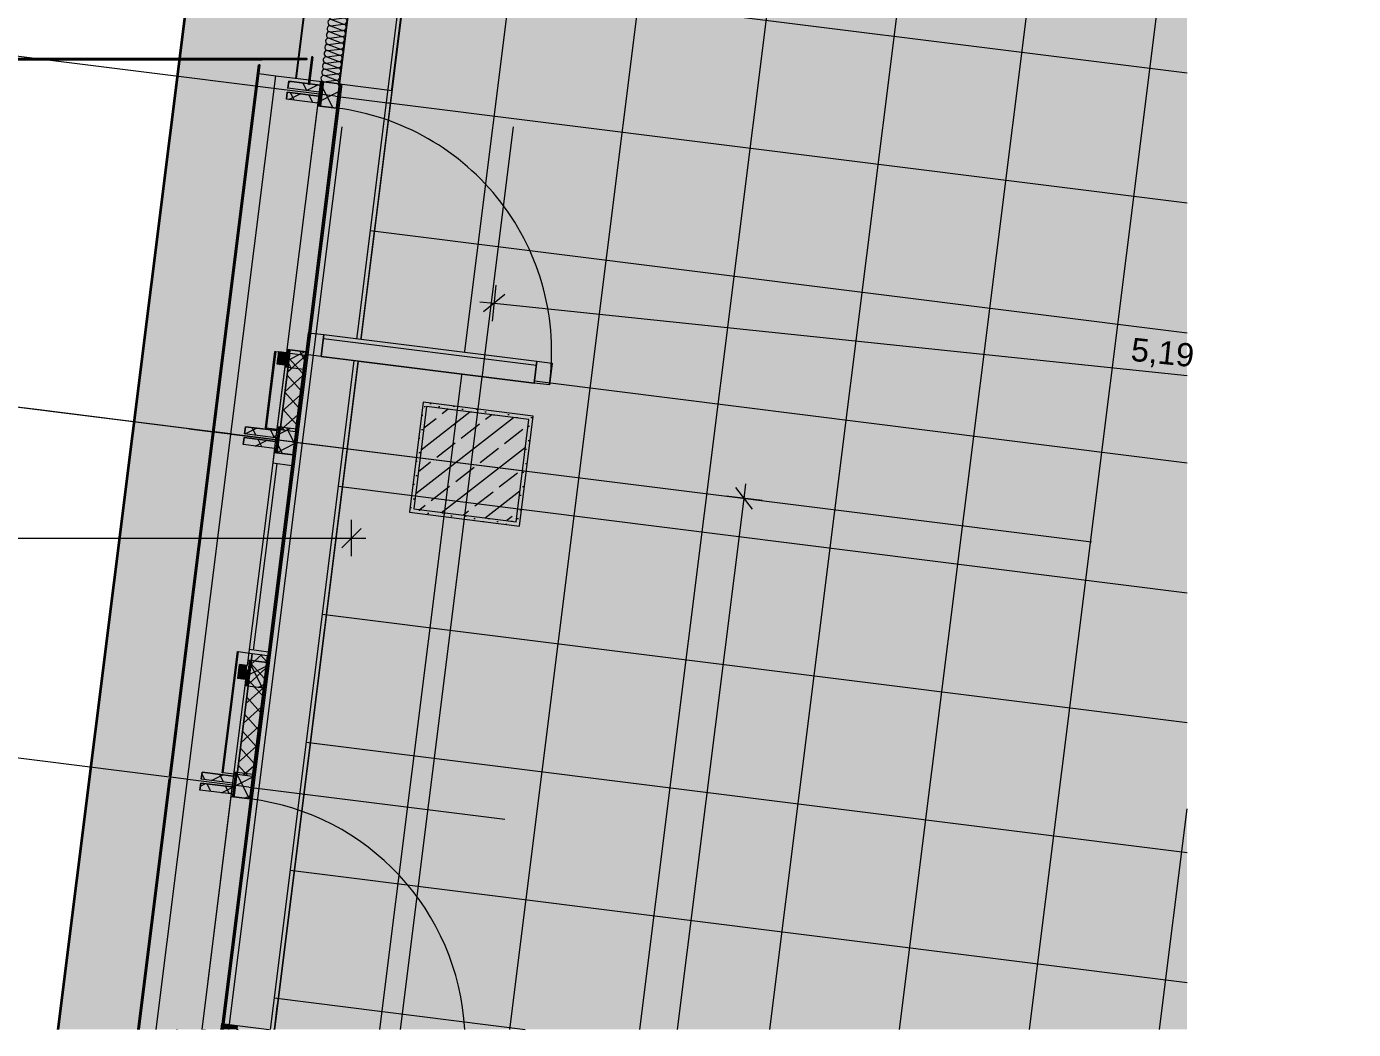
# Model space of a CAD drawing. Header units: metres. Extents: x -22.4 to 53.1, y 133.6 to 157.9.
# Drawn here: x 28.65 to 33.8, y 133.73 to 137.62 of the extents above; entities that cross this region are included whole.
import ezdxf

# ---------------------------------------------------------------- set-up
doc = ezdxf.new("R2010")
doc.units = ezdxf.units.M
doc.header["$MEASUREMENT"] = 0
for name, pattern in [('Achse', [0.0023, 0.0015, -0.0008]), ('Punktlinie', [0.0035, 0, -0.0035]), ('Strichlinie_ eng', [0.0023, 0.0015, -0.0008]), ('Strichpunktlinie', [0.006703, 0.003528, -0.001764, 0, -0.001411]), ('Wipeout_Contour', [1, 0, -1])]:
    doc.linetypes.add(name, pattern=pattern)
for name, color, linetype in [('00  Raster', 7, 'Continuous'), ('00  Raster Ausbau', 7, 'Continuous'), ('10  Fassade', 7, 'Continuous'), ('10  Fassade_Deckschraffur', 7, 'Continuous'), ('10  Fassade_Schnittschraffur', 7, 'Continuous'), ('10  Stützen', 7, 'Continuous'), ('10  Stützen_Schnittschraffur', 7, 'Continuous'), ('10  Treppen + Rampen', 7, 'Continuous'), ('10  Wand Massiv_Deckschraffur', 7, 'Continuous'), ('10  Wand Massiv_Fenster', 7, 'Continuous'), ('40 Bemaßung 1_ 50 Bodenspiegel', 7, 'Continuous'), ('50 NUF - Raumstempel MIETERAUSBAU', 7, 'Continuous'), ('Neubau_10  Treppen + Rampen', 7, 'Continuous'), ('Neubau_20  Boden Aufbauten', 7, 'Continuous'), ('Neubau_20  Boden Aufbauten_Deckschraffur', 7, 'Continuous'), ('Neubau_40  Bemaßung 1_50 Achse', 7, 'Continuous'), ('Neubau_50  NUF - Raumstempel', 7, 'Continuous')]:
    doc.layers.add(name, color=color, linetype=linetype)
doc.styles.add('ERSTELLTER_STIL_1', font='')
doc.styles.add('ERSTELLTER_STIL_3', font='')
doc.styles.get('ERSTELLTER_STIL_1').set_extended_font_data('Arial')
doc.styles.get('ERSTELLTER_STIL_3').set_extended_font_data('Arial', bold=True)
pattern_1 = [(41.86749, (-110.10794, 75.264664), (-0.033370506, 0.037234518), []), (131.86749, (-110.10794, 75.264664), (0.037234518, 0.033370506), [])]
pattern_2 = [(26.86749, (-110.10794, 75.264664), (-0.027115717, 0.053523246), []), (116.86749, (-110.10794, 75.264664), (0.053523246, 0.027115717), [])]

# ---------------------------------------------------------------- blocks, each defined once
blk = doc.blocks.new('*X66', base_point=(-23.4289, 120.7796))
at = {"layer": '10  Fassade_Schnittschraffur', "color": 98, "linetype": 'Continuous', "lineweight": 13, "ltscale": 1000, "true_color": 0x000100}
for p, q in [((29.8608, 137.839), (29.866, 137.8396)), ((29.8608, 137.839), (29.9076, 137.8209)), ((29.8548, 137.7907), (29.9046, 137.7967)), ((29.8548, 137.7907), (29.9015, 137.7726)), ((29.8578, 137.8149), (29.9076, 137.8209)), ((29.8578, 137.8149), (29.9046, 137.7967)), ((29.8487, 137.7424), (29.8985, 137.7484)), ((29.8487, 137.7424), (29.8955, 137.7243)), ((29.8517, 137.7666), (29.9015, 137.7726)), ((29.8517, 137.7666), (29.8985, 137.7484)), ((29.8427, 137.6941), (29.8925, 137.7002)), ((29.8427, 137.6941), (29.8894, 137.676)), ((29.8457, 137.7183), (29.8955, 137.7243)), ((29.8457, 137.7183), (29.8925, 137.7002)), ((29.8366, 137.6458), (29.8864, 137.6519)), ((29.8366, 137.6458), (29.8834, 137.6277)), ((29.8396, 137.67), (29.8894, 137.676)), ((29.8396, 137.67), (29.8864, 137.6519)), ((29.8275, 137.5734), (29.8773, 137.5794)), ((29.8305, 137.5976), (29.8804, 137.6036)), ((29.8305, 137.5976), (29.8773, 137.5794)), ((29.8336, 137.6217), (29.8834, 137.6277)), ((29.8336, 137.6217), (29.8804, 137.6036)), ((29.8215, 137.5251), (29.8713, 137.5311)), ((29.8245, 137.5493), (29.8743, 137.5553)), ((29.8245, 137.5493), (29.8713, 137.5311)), ((29.8275, 137.5734), (29.8743, 137.5553)), ((29.8154, 137.4768), (29.8652, 137.4829)), ((29.8154, 137.4768), (29.8622, 137.4587)), ((29.8184, 137.501), (29.8682, 137.507)), ((29.8184, 137.501), (29.8652, 137.4829)), ((29.8215, 137.5251), (29.8682, 137.507)), ((29.8094, 137.4285), (29.8592, 137.4346)), ((29.8094, 137.4285), (29.8561, 137.4104)), ((29.8124, 137.4527), (29.8622, 137.4587)), ((29.8124, 137.4527), (29.8592, 137.4346)), ((29.8063, 137.4044), (29.8561, 137.4104)), ((29.8063, 137.4044), (29.8073, 137.404))]:
    blk.add_line(p, q, dxfattribs=at)
for centre, start, end in [((29.8593, 137.8269), 82.8554, 172.8554), ((29.8623, 137.8511), 248.4278, 262.8554), ((29.8532, 137.7786), 82.8554, 172.8554), ((29.8563, 137.8028), 172.8554, 262.8554), ((29.8563, 137.8028), 82.8554, 172.8554), ((29.8593, 137.8269), 172.8554, 262.8554), ((29.903, 137.7847), 262.8554, 352.8554), ((29.9061, 137.8088), 262.8554, 278.6524), ((29.903, 137.7847), 66.4726, 82.8554), ((29.9061, 137.8088), 81.3476, 82.8554), ((29.9091, 137.8329), 262.8554, 264.3582), ((29.903, 137.7847), 352.8554, 25.5696), ((29.8472, 137.7303), 172.8554, 262.8554), ((29.8472, 137.7303), 82.8554, 172.8554), ((29.8502, 137.7545), 82.8554, 172.8554), ((29.8502, 137.7545), 172.8554, 262.8554), ((29.8532, 137.7786), 172.8554, 262.8554), ((29.897, 137.7364), 262.8554, 352.8554), ((29.9, 137.7605), 262.8554, 352.8554), ((29.897, 137.7364), 352.8554, 82.8554), ((29.9, 137.7605), 352.8554, 82.8554), ((29.8411, 137.6821), 172.8554, 262.8554), ((29.8411, 137.6821), 82.8554, 172.8554), ((29.8442, 137.7062), 172.8554, 262.8554), ((29.8442, 137.7062), 82.8554, 172.8554), ((29.8909, 137.6881), 262.8554, 352.8554), ((29.894, 137.7122), 262.8554, 352.8554), ((29.8909, 137.6881), 352.8554, 82.8554), ((29.894, 137.7122), 352.8554, 82.8554), ((29.8351, 137.6338), 172.8554, 262.8554), ((29.8351, 137.6338), 82.8554, 172.8554), ((29.8381, 137.6579), 172.8554, 262.8554), ((29.8381, 137.6579), 82.8554, 172.8554), ((29.8849, 137.6398), 262.8554, 352.8554), ((29.8879, 137.6639), 262.8554, 352.8554), ((29.8849, 137.6398), 352.8554, 82.8554), ((29.8879, 137.6639), 352.8554, 82.8554), ((29.829, 137.5855), 172.8554, 262.8554), ((29.829, 137.5855), 82.8554, 172.8554), ((29.8321, 137.6096), 172.8554, 262.8554), ((29.8321, 137.6096), 82.8554, 172.8554), ((29.8788, 137.5915), 262.8554, 352.8554), ((29.8758, 137.5674), 352.8554, 82.8554), ((29.8819, 137.6156), 262.8554, 352.8554), ((29.8788, 137.5915), 352.8554, 82.8554), ((29.8819, 137.6156), 352.8554, 82.8554), ((29.823, 137.5372), 172.8554, 262.8554), ((29.823, 137.5372), 82.8554, 172.8554), ((29.826, 137.5613), 172.8554, 262.8554), ((29.826, 137.5613), 82.8554, 172.8554), ((29.8728, 137.5432), 262.8554, 352.8554), ((29.8698, 137.5191), 352.8554, 82.8554), ((29.8758, 137.5674), 262.8554, 352.8554), ((29.8728, 137.5432), 352.8554, 82.8554), ((29.8139, 137.4648), 82.8554, 172.8554), ((29.8169, 137.4889), 172.8554, 262.8554), ((29.8169, 137.4889), 82.8554, 172.8554), ((29.82, 137.513), 172.8554, 262.8554), ((29.82, 137.513), 82.8554, 172.8554), ((29.8667, 137.4949), 262.8554, 352.8554), ((29.8637, 137.4708), 352.8554, 82.8554), ((29.8698, 137.5191), 262.8554, 352.8554), ((29.8667, 137.4949), 352.8554, 82.8554), ((29.8079, 137.4165), 82.8554, 172.8554), ((29.8109, 137.4406), 172.8554, 262.8554), ((29.8109, 137.4406), 82.8554, 172.8554), ((29.8139, 137.4648), 172.8554, 262.8554), ((29.8607, 137.4466), 262.8554, 352.8554), ((29.8577, 137.4225), 352.8554, 82.8554), ((29.8637, 137.4708), 262.8554, 352.8554), ((29.8607, 137.4466), 352.8554, 82.8554), ((29.7822, 137.4074), 351.6329, 352.8554), ((29.8079, 137.4165), 172.8554, 262.8554), ((29.8048, 137.3923), 82.8554, 94.7133), ((29.8577, 137.4225), 262.8554, 352.8554), ((29.8546, 137.3983), 352.8554, 82.8554), ((29.8546, 137.3983), 351.6329, 352.8554)]:
    blk.add_arc(centre, 0.0122, start, end, dxfattribs=at)

msp = doc.modelspace()

# ---------------------------------------------------------------- hatches: boundary and pattern name
at = {"layer": '10  Stützen_Schnittschraffur', "linetype": 'Continuous', "lineweight": 0, "true_color": 0xffffff}
h = msp.add_hatch(color=7, dxfattribs=at)
h.paths.add_polyline_path([(30.5658, 135.6813), (30.6192, 136.108), (30.1926, 136.1615), (30.1391, 135.7348)])
h.paths.add_polyline_path([(30.5527, 135.6981), (30.1558, 135.7478), (30.2056, 136.1447), (30.6025, 136.095)], flags=0)
at = {"layer": '10  Stützen_Schnittschraffur', "linetype": 'Continuous', "lineweight": 13, "true_color": 0x000100}
h = msp.add_hatch(dxfattribs=at)
h.set_pattern_fill('Gips_0001', color=98, style=0, pattern_type=2)
h.set_pattern_definition([(26.86749, (-110.107942, 75.264664), (-0.0112982155, 0.0223013526), [0, -0.025])])
h.paths.add_polyline_path([(30.5658, 135.6813), (30.6192, 136.108), (30.1926, 136.1615), (30.1391, 135.7348)])
h.paths.add_polyline_path([(30.5527, 135.6981), (30.1558, 135.7478), (30.2056, 136.1447), (30.6025, 136.095)], flags=0)
at = {"layer": '10  Stützen_Schnittschraffur', "linetype": 'Continuous', "lineweight": 0, "true_color": 0xffffff}
msp.add_hatch(color=7, dxfattribs=at).paths.add_polyline_path([(30.6025, 136.095), (30.2056, 136.1447), (30.1558, 135.7478), (30.5527, 135.6981)])
at = {"layer": '10  Stützen_Schnittschraffur', "linetype": 'Continuous', "lineweight": 13, "true_color": 0x000100}
h = msp.add_hatch(dxfattribs=at)
h.set_pattern_fill('Beton__Stahlbeton_0001', color=98, style=0, pattern_type=2)
h.set_pattern_definition([(217.855, (30.2056, 136.14472), (-0.07364, 0.094747), []), (217.855, (30.16878, 136.19209), (-0.07364, 0.094747), [0.09, -0.03])])
h.paths.add_polyline_path([(30.6025, 136.095), (30.2056, 136.1447), (30.1558, 135.7478), (30.5527, 135.6981)])
at = {"layer": '10  Wand Massiv_Deckschraffur', "linetype": 'Continuous', "lineweight": 0, "true_color": 0xffffff}
msp.add_hatch(color=7, dxfattribs=at).paths.add_polyline_path([(29.7554, 137.8598), (29.2376, 133.7291), (29.6156, 133.7291), (30.1275, 137.8132)])

# ---------------------------------------------------------------- linework, layer by layer
at = {"layer": '00  Raster Ausbau', "color": 9, "linetype": 'Achse', "lineweight": 18, "ltscale": 1000}
msp.add_line((28.6924, 136.1328), (27.7001, 136.2572), dxfattribs=at)
at = {"layer": '10  Stützen', "color": 7, "linetype": 'Continuous', "lineweight": 13, "ltscale": 1000, "flags": 128}
for points in [[(30.5658, 135.6813), (30.6192, 136.108), (30.1926, 136.1615), (30.1391, 135.7348)], [(30.6025, 136.095), (30.2056, 136.1447), (30.1558, 135.7478), (30.5527, 135.6981)]]:
    msp.add_lwpolyline(points, close=True, dxfattribs=at)
at = {"layer": '10  Wand Massiv_Fenster', "color": 7, "linetype": 'Continuous', "lineweight": 25, "ltscale": 1000}
for p, q in [((29.2376, 133.7291), (29.7554, 137.8598)), ((29.6156, 133.7291), (30.1275, 137.8132))]:
    msp.add_line(p, q, dxfattribs=at)
at = {"layer": '40 Bemaßung 1_ 50 Bodenspiegel', "color": 7, "linetype": 'Continuous', "lineweight": 13, "ltscale": 1000}
for p, q in [((30.4609, 136.4756), (30.4755, 136.6155)), ((30.4123, 136.5514), (30.4682, 136.5456)), ((30.5094, 136.579), (30.427, 136.5122)), ((31.47, 135.7469), (31.4049, 135.8306)), ((31.4375, 135.7887), (31.4445, 135.8445)), ((31.1793, 133.7291), (31.4375, 135.7887)), ((31.5072, 135.78), (31.3677, 135.7975))]:
    msp.add_line(p, q, dxfattribs=at)

# ---------------------------------------------------------------- texts
at = {"layer": '40 Bemaßung 1_ 50 Bodenspiegel', "color": 7, "linetype": 'Continuous', "lineweight": 13, "insert": (32.9325, 136.3061), "char_height": 0.09, "width": 0.239452, "attachment_point": 7, "rotation": 354.0324, "style": 'ERSTELLTER_STIL_1'}
msp.add_mtext('\\A1;{\\pql;\\fArial|b0|i0|c0|p38;5,19}', dxfattribs=at)
at = {"layer": '50 NUF - Raumstempel MIETERAUSBAU', "color": 1, "linetype": 'Continuous', "lineweight": 13, "insert": (36.6535, 139.772), "char_height": 0.4, "width": 9.653362, "attachment_point": 2, "rotation": 325.271, "line_spacing_factor": 0.936334, "style": 'ERSTELLTER_STIL_3'}
msp.add_mtext('\\A1;{\\pqc;\\fArial|b1|i0|c0|p38;\\L\\LDieser Bereich ist in der regulären Ausführungsplanung von HMA dargestellt}', dxfattribs=at)

# ---------------------------------------------------------------- next in the draw order: wipeouts: each hides what was drawn before it
at = {"color": 254, "linetype": 'Wipeout_Contour', "lineweight": 0, "ltscale": 561.929427}
msp.add_wipeout([(29.5682, 137.4939), (28.0732, 137.4939), (28.0732, 137.4899), (29.5682, 137.4899)], dxfattribs=at).dxf.layer = '10  Fassade_Deckschraffur'
at = {"color": 254, "linetype": 'Wipeout_Contour', "lineweight": 0, "ltscale": 555.119761}
msp.add_wipeout([(29.4184, 133.7291), (29.6155, 133.7291), (30.072, 137.3708), (29.878, 137.3952)], dxfattribs=at).dxf.layer = '10  Fassade_Deckschraffur'

# ---------------------------------------------------------------- next in the draw order: hatches: boundary and pattern name
at = {"layer": '10  Fassade_Schnittschraffur', "linetype": 'Continuous', "lineweight": 0, "true_color": 0xffffff}
msp.add_hatch(color=7, dxfattribs=at).paths.add_polyline_path([(28.0732, 137.4899), (28.9382, 137.4899), (28.9382, 137.4939), (28.0732, 137.4939)])
at = {"layer": '10  Fassade_Schnittschraffur', "linetype": 'Continuous', "lineweight": 13, "true_color": 0x000100}
h = msp.add_hatch(dxfattribs=at)
h.set_pattern_fill('Dämmung__hart_1_0001', color=98, style=0, pattern_type=2)
h.set_pattern_definition(pattern_2)
h.paths.add_polyline_path([(28.0732, 137.4899), (28.9382, 137.4899), (28.9382, 137.4939), (28.0732, 137.4939)])

# ---------------------------------------------------------------- next in the draw order: linework, layer by layer
at = {"layer": '00  Raster Ausbau', "color": 9, "linetype": 'Achse', "lineweight": 18, "ltscale": 1000}
msp.add_line((28.8603, 137.4723), (27.868, 137.5967), dxfattribs=at)
at = {"layer": '10  Fassade', "color": 7, "linetype": 'Continuous', "lineweight": 25, "ltscale": 1000, "flags": 128}
for points in [[(28.0732, 137.4939), (29.5682, 137.4939)], [(28.0732, 137.4899), (29.5682, 137.4899)], [(29.5682, 137.4899), (29.5682, 137.4939)]]:
    msp.add_lwpolyline(points, dxfattribs=at)
msp.add_lwpolyline([(28.0732, 137.4899), (28.0732, 137.4939), (28.9382, 137.4939), (28.9382, 137.4899)], close=True, dxfattribs=at)
at = {"layer": 'Neubau_40  Bemaßung 1_50 Achse', "color": 7, "linetype": 'Continuous', "lineweight": 13, "ltscale": 1000}
for p, q in [((29.9142, 135.5646), (29.9142, 135.7052)), ((29.9142, 135.6349), (29.9704, 135.6349))]:
    msp.add_line(p, q, dxfattribs=at)

# ---------------------------------------------------------------- next in the draw order: wipeouts: each hides what was drawn before it
at = {"color": 254, "linetype": 'Wipeout_Contour', "lineweight": 0, "ltscale": 554.88908}
msp.add_wipeout([(29.0905, 133.7291), (29.1571, 133.7291), (29.6206, 137.4274), (29.5551, 137.4356)], dxfattribs=at).dxf.layer = '10  Fassade_Deckschraffur'

# ---------------------------------------------------------------- next in the draw order: wipeouts: each hides what was drawn before it
at = {"color": 254, "linetype": 'Wipeout_Contour', "lineweight": 0, "ltscale": 1118.883998}
msp.add_wipeout([(29.6206, 137.4274), (29.1571, 133.7291), (29.3403, 133.7291), (29.801, 137.4048), (29.7536, 137.4108), (29.7517, 137.3959), (29.7477, 137.3964), (29.7496, 137.4113)], dxfattribs=at).dxf.layer = '10  Fassade_Deckschraffur'

# ---------------------------------------------------------------- next in the draw order: wipeouts: each hides what was drawn before it
at = {"color": 254, "linetype": 'Wipeout_Contour', "lineweight": 0, "ltscale": 555.024349}
msp.add_wipeout([(29.3403, 133.7291), (29.3433, 133.7291), (29.804, 137.4044), (29.801, 137.4048)], dxfattribs=at).dxf.layer = '10  Fassade_Deckschraffur'

# ---------------------------------------------------------------- next in the draw order: wipeouts: each hides what was drawn before it
at = {"color": 254, "linetype": 'Wipeout_Contour', "lineweight": 0, "ltscale": 555.06583}
msp.add_wipeout([(29.408, 133.7291), (29.413, 133.7291), (29.8726, 137.3958), (29.8677, 137.3965)], dxfattribs=at).dxf.layer = '10  Fassade_Deckschraffur'

# ---------------------------------------------------------------- next in the draw order: wipeouts: each hides what was drawn before it
at = {"color": 254, "linetype": 'Wipeout_Contour', "lineweight": 0, "ltscale": 555.041999}
msp.add_wipeout([(29.8071, 137.404), (29.3465, 133.7291), (29.408, 133.7291), (29.8677, 137.3965)], dxfattribs=at).dxf.layer = '10  Fassade_Deckschraffur'

# ---------------------------------------------------------------- next in the draw order: linework, layer by layer
at = {"layer": '10  Fassade', "color": 7, "linetype": 'Continuous', "lineweight": 13, "ltscale": 1000}
msp.add_line((29.335, 134.727), (29.3316, 134.6997), dxfattribs=at)
at = {"layer": '10  Fassade', "color": 7, "linetype": 'Continuous', "lineweight": 18, "ltscale": 1000, "flags": 128}
msp.add_lwpolyline([(29.5551, 137.4356), (29.6206, 137.4274)], dxfattribs=at)
at = {"layer": '10  Fassade', "color": 7, "linetype": 'Strichlinie_ eng', "lineweight": 18, "ltscale": 1000, "flags": 128}
for points in [[(29.3316, 134.6997), (29.335, 134.727)], [(29.3263, 134.6575), (29.3297, 134.6848)]]:
    msp.add_lwpolyline(points, dxfattribs=at)

# ---------------------------------------------------------------- next in the draw order: wipeouts: each hides what was drawn before it
at = {"color": 254, "linetype": 'Wipeout_Contour', "lineweight": 0, "ltscale": 555.068981}
msp.add_wipeout([(29.8726, 137.3958), (29.413, 133.7291), (29.4184, 133.7291), (29.878, 137.3952)], dxfattribs=at).dxf.layer = '10  Fassade_Deckschraffur'

# ---------------------------------------------------------------- next in the draw order: hatches: boundary and pattern name
at = {"layer": '10  Fassade_Schnittschraffur', "linetype": 'Continuous', "lineweight": 0, "true_color": 0xffffff}
for points in [[(29.8667, 137.3966), (29.8687, 137.3963), (29.918, 137.7899), (29.916, 137.7899)], [(29.7647, 137.4993), (29.7607, 137.4998), (29.7477, 137.3964), (29.7517, 137.3959)], [(29.7924, 137.3908), (29.6708, 137.406), (29.6674, 137.3787), (29.7889, 137.3635)]]:
    msp.add_hatch(color=7, dxfattribs=at).paths.add_polyline_path(points)
at = {"layer": '10  Fassade_Schnittschraffur', "linetype": 'Continuous', "lineweight": 13, "true_color": 0x000100}
h = msp.add_hatch(dxfattribs=at)
h.set_pattern_fill('Dämmung__hart_1_0001', color=98, style=0, pattern_type=2)
h.set_pattern_definition(pattern_2)
h.paths.add_polyline_path([(29.8667, 137.3966), (29.8687, 137.3963), (29.918, 137.7899), (29.916, 137.7899)])
h = msp.add_hatch(dxfattribs=at)
h.set_pattern_fill('Dämmung__hart_1_0001', color=98, style=0, pattern_type=2)
h.set_pattern_definition(pattern_2)
h.paths.add_polyline_path([(29.7647, 137.4993), (29.7607, 137.4998), (29.7477, 137.3964), (29.7517, 137.3959)])
h = msp.add_hatch(dxfattribs=at)
h.set_pattern_fill('Dämmung__hart_1_0001', color=98, style=0, pattern_type=2)
h.set_pattern_definition(pattern_2)
h.paths.add_polyline_path([(29.7924, 137.3908), (29.6708, 137.406), (29.6674, 137.3787), (29.7889, 137.3635)])
at = {"layer": 'Neubau_20  Boden Aufbauten_Deckschraffur', "linetype": 'Continuous', "lineweight": 0, "true_color": 0xffffff}
msp.add_hatch(color=7, dxfattribs=at).paths.add_polyline_path([(29.5987, 133.7291), (33.1556, 133.7291), (33.1556, 137.7651), (31.0184, 137.7749), (31.0184, 137.7899), (30.1077, 137.7899)])
at = {"layer": 'Neubau_20  Boden Aufbauten_Deckschraffur', "linetype": 'Continuous', "lineweight": 18}
h = msp.add_hatch(dxfattribs=at)
h.set_pattern_fill('Verband__Quadrat__50x50__4D', color=6, style=0, pattern_type=2)
h.set_pattern_definition([(352.855, (32.2651, 131.5028), (0.062187, 0.496118), []), (82.855, (32.2651, 131.5028), (-0.496118, 0.062187), [])])
h.paths.add_polyline_path([(29.5987, 133.7291), (33.1556, 133.7291), (33.1556, 137.7651), (31.0184, 137.7749), (31.0184, 137.7899), (30.1077, 137.7899)])

# ---------------------------------------------------------------- next in the draw order: linework, layer by layer
at = {"layer": '10  Fassade', "color": 7, "linetype": 'Strichpunktlinie', "lineweight": 13, "ltscale": 1000}
msp.add_line((29.4392, 133.7291), (29.8984, 137.3926), dxfattribs=at)
at = {"layer": '10  Fassade', "color": 7, "linetype": 'Continuous', "lineweight": 13, "ltscale": 1000}
for p, q in [((29.6708, 137.406), (29.6674, 137.3787)), ((29.7889, 137.3635), (29.6674, 137.3787)), ((29.7924, 137.3908), (29.6708, 137.406)), ((29.7942, 137.4057), (29.7924, 137.3908)), ((29.8687, 137.3963), (29.7942, 137.4057)), ((29.7871, 137.3486), (29.6655, 137.3639)), ((29.5029, 136.0665), (29.4995, 136.0392)), ((29.4976, 136.0243), (29.4942, 135.997)), ((29.6192, 136.0091), (29.4976, 136.0243)), ((29.621, 136.024), (29.6192, 136.0091)), ((29.4805, 135.1441), (29.4738, 135.0905)), ((29.4513, 134.6696), (29.3297, 134.6848))]:
    msp.add_line(p, q, dxfattribs=at)
at = {"layer": '10  Fassade', "color": 7, "linetype": 'Continuous', "lineweight": 13, "ltscale": 1000, "flags": 128}
for points in [[(29.8667, 137.3966), (29.8687, 137.3963), (29.918, 137.7899), (29.916, 137.7899)], [(29.916, 137.7899), (29.8667, 137.3966)], [(29.7889, 137.3635), (29.788, 137.3561), (29.7871, 137.3486)], [(29.4531, 134.6844), (29.4522, 134.677), (29.4513, 134.6696)]]:
    msp.add_lwpolyline(points, dxfattribs=at)
at = {"layer": '10  Fassade', "color": 7, "linetype": 'Continuous', "lineweight": 25, "ltscale": 1000, "flags": 128}
msp.add_lwpolyline([(29.7647, 137.4993), (29.7607, 137.4998), (29.7477, 137.3964), (29.7517, 137.3959)], close=True, dxfattribs=at)
at = {"layer": '10  Fassade', "color": 7, "linetype": 'Continuous', "lineweight": 18, "ltscale": 1000, "flags": 128}
for points in [[(29.0905, 133.7291), (29.5551, 137.4356)], [(29.1571, 133.7291), (29.6206, 137.4274)], [(29.6206, 137.4274), (29.7496, 137.4113)], [(29.3403, 133.7291), (29.801, 137.4048)], [(29.3433, 133.7291), (29.804, 137.4044)], [(29.3465, 133.7291), (29.8071, 137.404)], [(29.408, 133.7291), (29.8677, 137.3965)], [(29.413, 133.7291), (29.8726, 137.3958)], [(29.4184, 133.7291), (29.878, 137.3952)], [(29.7496, 137.4113), (29.7477, 137.3964)], [(29.7477, 137.3964), (29.7517, 137.3959)], [(29.7517, 137.3959), (29.7536, 137.4108)], [(29.7536, 137.4108), (29.801, 137.4048)], [(29.801, 137.4048), (29.804, 137.4044)], [(29.8071, 137.404), (29.8677, 137.3965)], [(29.8677, 137.3965), (29.8726, 137.3958)], [(29.8726, 137.3958), (29.878, 137.3952)], [(29.878, 137.3952), (30.072, 137.3708)], [(29.6155, 133.7291), (30.072, 137.3708)]]:
    msp.add_lwpolyline(points, dxfattribs=at)
at = {"layer": '10  Fassade', "color": 7, "linetype": 'Strichlinie_ eng', "lineweight": 18, "ltscale": 1000, "flags": 128}
for points in [[(29.7942, 137.4057), (29.6596, 136.3316), (29.6201, 136.0165), (29.5067, 135.1116), (29.4522, 134.677), (29.3334, 133.7291)], [(29.8687, 137.3963), (29.734, 136.3222), (29.6945, 136.0072), (29.5811, 135.1023), (29.5266, 134.6677), (29.409, 133.7291)], [(29.6674, 137.3787), (29.6708, 137.406)], [(29.7889, 137.3635), (29.6674, 137.3787)], [(29.6708, 137.406), (29.7924, 137.3908)], [(29.8687, 137.3963), (29.7942, 137.4057)], [(29.6621, 137.3366), (29.6655, 137.3639)], [(29.7837, 137.3213), (29.6621, 137.3366)], [(29.6655, 137.3639), (29.7871, 137.3486)], [(29.6265, 136.309), (29.6325, 136.3566)], [(29.6325, 136.3566), (29.6623, 136.3529)], [(29.6563, 136.3053), (29.6265, 136.309)], [(29.4995, 136.0392), (29.5029, 136.0665)], [(29.621, 136.024), (29.4995, 136.0392)], [(29.5029, 136.0665), (29.6245, 136.0513)], [(29.4942, 135.997), (29.4976, 136.0243)], [(29.6158, 135.9818), (29.4942, 135.997)], [(29.4976, 136.0243), (29.6192, 136.0091)], [(29.4738, 135.0905), (29.4805, 135.1441)], [(29.4805, 135.1441), (29.5103, 135.1404)], [(29.5036, 135.0868), (29.4738, 135.0905)], [(29.4531, 134.6844), (29.3316, 134.6997)], [(29.335, 134.727), (29.4566, 134.7117)], [(29.4479, 134.6423), (29.3263, 134.6575)], [(29.3297, 134.6848), (29.4513, 134.6696)]]:
    msp.add_lwpolyline(points, dxfattribs=at)
at = {"layer": 'Neubau_20  Boden Aufbauten', "color": 7, "linetype": 'Continuous', "lineweight": 13, "ltscale": 1000, "flags": 128}
msp.add_lwpolyline([(33.1556, 137.7651), (31.0184, 137.7749), (31.0184, 137.7899), (30.1077, 137.7899), (29.5987, 133.7291)], dxfattribs=at)
at = {"layer": 'Neubau_40  Bemaßung 1_50 Achse', "color": 7, "linetype": 'Continuous', "lineweight": 13, "ltscale": 1000}
msp.add_line((29.8767, 135.5974), (29.9517, 135.6724), dxfattribs=at)

# ---------------------------------------------------------------- next in the draw order: block references
at = {"layer": '10  Treppen + Rampen', "color": 7, "linetype": 'Continuous', "lineweight": 13, "ltscale": 1000}
msp.add_blockref('*X66', (-23.4289, 120.7796), dxfattribs=at)

# ---------------------------------------------------------------- next in the draw order: wipeouts: each hides what was drawn before it
at = {"color": 254, "linetype": 'Wipeout_Contour', "lineweight": 0, "ltscale": 562.281836}
msp.add_wipeout([(29.5594, 137.4698), (29.5554, 137.4703), (29.5449, 137.3865), (29.5489, 137.386)], dxfattribs=at).dxf.layer = '10  Fassade_Deckschraffur'
at = {"color": 254, "linetype": 'Wipeout_Contour', "lineweight": 0, "ltscale": 560.133724}
msp.add_wipeout([(29.8568, 137.3021), (29.7824, 137.3114), (29.6639, 136.3658), (29.7383, 136.3565)], dxfattribs=at).dxf.layer = '10  Fassade_Deckschraffur'
at = {"color": 254, "linetype": 'Wipeout_Contour', "lineweight": 0, "ltscale": 557.496311}
msp.add_wipeout([(29.6553, 136.2973), (29.6263, 136.0661), (29.7007, 136.0568), (29.7297, 136.288)], dxfattribs=at).dxf.layer = '10  Fassade_Deckschraffur'
at = {"color": 254, "linetype": 'Wipeout_Contour', "lineweight": 0, "ltscale": 555.016366}
msp.add_wipeout([(29.6139, 135.9669), (29.5129, 135.1612), (29.5873, 135.1519), (29.6883, 135.9576)], dxfattribs=at).dxf.layer = '10  Fassade_Deckschraffur'
at = {"color": 254, "linetype": 'Wipeout_Contour', "lineweight": 0, "ltscale": 552.32735}
msp.add_wipeout([(29.5005, 135.062), (29.4584, 134.7266), (29.5328, 134.7173), (29.5749, 135.0527)], dxfattribs=at).dxf.layer = '10  Fassade_Deckschraffur'
at = {"color": 254, "linetype": 'Wipeout_Contour', "lineweight": 0, "ltscale": 549.38264}
msp.add_wipeout([(29.2085, 134.7025), (29.0865, 133.7291), (29.0905, 133.7291), (29.2124, 134.702)], dxfattribs=at).dxf.layer = '10  Fassade_Deckschraffur'
at = {"color": 254, "linetype": 'Wipeout_Contour', "lineweight": 0, "ltscale": 549.460686}
msp.add_wipeout([(29.3334, 133.7291), (29.409, 133.7291), (29.521, 134.623), (29.4466, 134.6324)], dxfattribs=at).dxf.layer = '10  Fassade_Deckschraffur'

# ---------------------------------------------------------------- next in the draw order: hatches: boundary and pattern name
at = {"layer": '10  Fassade', "linetype": 'Continuous', "lineweight": 0, "true_color": 0xffffff}
for points in [[(29.5804, 136.0618), (29.5834, 136.0614), (29.6206, 136.3581), (29.6176, 136.3585)], [(29.6975, 136.0471), (29.6995, 136.0469), (29.7367, 136.3436), (29.7347, 136.3438)], [(29.4128, 134.7248), (29.4158, 134.7244), (29.4747, 135.1942), (29.4717, 135.1946)], [(29.5299, 134.7101), (29.5319, 134.7098), (29.5908, 135.1797), (29.5888, 135.1799)]]:
    msp.add_hatch(color=7, dxfattribs=at).paths.add_polyline_path(points)
at = {"layer": '10  Fassade', "linetype": 'Continuous', "lineweight": 13, "true_color": 0x000100}
h = msp.add_hatch(dxfattribs=at)
h.set_pattern_fill('Dämmung__hart_2_0001', color=98, style=0, pattern_type=2)
h.set_pattern_definition(pattern_1)
h.paths.add_polyline_path([(29.638, 136.0546), (29.6975, 136.0471), (29.7347, 136.3438), (29.6752, 136.3513)])
h = msp.add_hatch(dxfattribs=at)
h.set_pattern_fill('Dämmung__hart_2_0001', color=98, style=0, pattern_type=2)
h.set_pattern_definition(pattern_1)
h.paths.add_polyline_path([(29.4704, 134.7176), (29.5299, 134.7101), (29.5888, 135.1799), (29.5293, 135.1874)])
at = {"layer": '10  Fassade_Schnittschraffur', "linetype": 'Continuous', "lineweight": 0, "true_color": 0xffffff}
for points in [[(28.9482, 137.4899), (29.7394, 137.4899), (29.7394, 137.4939), (28.9482, 137.4939)], [(29.7889, 137.3635), (29.788, 137.3561), (29.7871, 137.3486), (29.7837, 137.3213), (29.7824, 137.3114), (29.8568, 137.3021), (29.8687, 137.3963), (29.7942, 137.4057)], [(29.6621, 137.3366), (29.7837, 137.3213), (29.7871, 137.3486), (29.6655, 137.3639)], [(29.8568, 137.3021), (29.7824, 137.3114), (29.8568, 137.3019)], [(29.6623, 136.3529), (29.6325, 136.3566), (29.6265, 136.309), (29.6563, 136.3053)], [(29.6639, 136.3658), (29.6623, 136.3529), (29.6563, 136.3053), (29.6553, 136.2973), (29.7297, 136.288), (29.7383, 136.3565)], [(29.7383, 136.3567), (29.6639, 136.366), (29.7383, 136.3565)], [(29.5029, 136.0665), (29.4995, 136.0392), (29.621, 136.024), (29.6245, 136.0513)], [(29.6263, 136.0661), (29.6245, 136.0513), (29.621, 136.024), (29.6192, 136.0091), (29.6158, 135.9818), (29.6139, 135.9669), (29.6883, 135.9576), (29.7007, 136.0568)], [(29.4942, 135.997), (29.6158, 135.9818), (29.6192, 136.0091), (29.4976, 136.0243)], [(29.6883, 135.9576), (29.6139, 135.9669), (29.6883, 135.9574)], [(29.5129, 135.1612), (29.5103, 135.1404), (29.5036, 135.0868), (29.5005, 135.062), (29.5749, 135.0527), (29.5873, 135.1519)], [(29.5873, 135.1521), (29.5129, 135.1614), (29.5873, 135.1519)], [(29.4805, 135.1441), (29.4738, 135.0905), (29.5036, 135.0868), (29.5103, 135.1404)], [(29.4566, 134.7117), (29.335, 134.727), (29.3316, 134.6997), (29.4531, 134.6844)], [(29.4531, 134.6844), (29.4522, 134.677), (29.4513, 134.6696), (29.4479, 134.6423), (29.4466, 134.6324), (29.521, 134.623), (29.5328, 134.7173), (29.4584, 134.7266)], [(29.3263, 134.6575), (29.4479, 134.6423), (29.4513, 134.6696), (29.3297, 134.6848)], [(29.521, 134.623), (29.4466, 134.6324), (29.521, 134.6228)]]:
    msp.add_hatch(color=7, dxfattribs=at).paths.add_polyline_path(points)
at = {"layer": '10  Fassade_Schnittschraffur', "linetype": 'Continuous', "lineweight": 13, "true_color": 0x000100}
h = msp.add_hatch(dxfattribs=at)
h.set_pattern_fill('Dämmung__hart_1_0001', color=98, style=0, pattern_type=2)
h.set_pattern_definition(pattern_2)
h.paths.add_polyline_path([(28.9482, 137.4899), (29.7394, 137.4899), (29.7394, 137.4939), (28.9482, 137.4939)])
h = msp.add_hatch(dxfattribs=at)
h.set_pattern_fill('Dämmung__hart_1_0001', color=98, style=0, pattern_type=2)
h.set_pattern_definition(pattern_2)
h.paths.add_polyline_path([(29.7889, 137.3635), (29.788, 137.3561), (29.7871, 137.3486), (29.7837, 137.3213), (29.7824, 137.3114), (29.8568, 137.3021), (29.8687, 137.3963), (29.7942, 137.4057)])
h = msp.add_hatch(dxfattribs=at)
h.set_pattern_fill('Dämmung__hart_1_0001', color=98, style=0, pattern_type=2)
h.set_pattern_definition(pattern_2)
h.paths.add_polyline_path([(29.6621, 137.3366), (29.7837, 137.3213), (29.7871, 137.3486), (29.6655, 137.3639)])
h = msp.add_hatch(dxfattribs=at)
h.set_pattern_fill('Dämmung__hart_1_0001', color=98, style=0, pattern_type=2)
h.set_pattern_definition(pattern_2)
h.paths.add_polyline_path([(29.6623, 136.3529), (29.6325, 136.3566), (29.6265, 136.309), (29.6563, 136.3053)])
h = msp.add_hatch(dxfattribs=at)
h.set_pattern_fill('Dämmung__hart_1_0001', color=98, style=0, pattern_type=2)
h.set_pattern_definition(pattern_2)
h.paths.add_polyline_path([(29.6639, 136.3658), (29.6623, 136.3529), (29.6563, 136.3053), (29.6553, 136.2973), (29.7297, 136.288), (29.7383, 136.3565)])
h = msp.add_hatch(dxfattribs=at)
h.set_pattern_fill('Dämmung__hart_1_0001', color=98, style=0, pattern_type=2)
h.set_pattern_definition(pattern_2)
h.paths.add_polyline_path([(29.5029, 136.0665), (29.4995, 136.0392), (29.621, 136.024), (29.6245, 136.0513)])
h = msp.add_hatch(dxfattribs=at)
h.set_pattern_fill('Dämmung__hart_1_0001', color=98, style=0, pattern_type=2)
h.set_pattern_definition(pattern_2)
h.paths.add_polyline_path([(29.6263, 136.0661), (29.6245, 136.0513), (29.621, 136.024), (29.6192, 136.0091), (29.6158, 135.9818), (29.6139, 135.9669), (29.6883, 135.9576), (29.7007, 136.0568)])
h = msp.add_hatch(dxfattribs=at)
h.set_pattern_fill('Dämmung__hart_1_0001', color=98, style=0, pattern_type=2)
h.set_pattern_definition(pattern_2)
h.paths.add_polyline_path([(29.4942, 135.997), (29.6158, 135.9818), (29.6192, 136.0091), (29.4976, 136.0243)])
h = msp.add_hatch(dxfattribs=at)
h.set_pattern_fill('Dämmung__hart_1_0001', color=98, style=0, pattern_type=2)
h.set_pattern_definition(pattern_2)
h.paths.add_polyline_path([(29.5129, 135.1612), (29.5103, 135.1404), (29.5036, 135.0868), (29.5005, 135.062), (29.5749, 135.0527), (29.5873, 135.1519)])
h = msp.add_hatch(dxfattribs=at)
h.set_pattern_fill('Dämmung__hart_1_0001', color=98, style=0, pattern_type=2)
h.set_pattern_definition(pattern_2)
h.paths.add_polyline_path([(29.4805, 135.1441), (29.4738, 135.0905), (29.5036, 135.0868), (29.5103, 135.1404)])
h = msp.add_hatch(dxfattribs=at)
h.set_pattern_fill('Dämmung__hart_1_0001', color=98, style=0, pattern_type=2)
h.set_pattern_definition(pattern_2)
h.paths.add_polyline_path([(29.4566, 134.7117), (29.335, 134.727), (29.3316, 134.6997), (29.4531, 134.6844)])
h = msp.add_hatch(dxfattribs=at)
h.set_pattern_fill('Dämmung__hart_1_0001', color=98, style=0, pattern_type=2)
h.set_pattern_definition(pattern_2)
h.paths.add_polyline_path([(29.4531, 134.6844), (29.4522, 134.677), (29.4513, 134.6696), (29.4479, 134.6423), (29.4466, 134.6324), (29.521, 134.623), (29.5328, 134.7173), (29.4584, 134.7266)])
h = msp.add_hatch(dxfattribs=at)
h.set_pattern_fill('Dämmung__hart_1_0001', color=98, style=0, pattern_type=2)
h.set_pattern_definition(pattern_2)
h.paths.add_polyline_path([(29.3263, 134.6575), (29.4479, 134.6423), (29.4513, 134.6696), (29.3297, 134.6848)])

# ---------------------------------------------------------------- next in the draw order: linework, layer by layer
at = {"layer": '00  Raster Ausbau', "color": 9, "linetype": 'Achse', "lineweight": 18, "ltscale": 1000}
for p, q in [((29.8525, 137.348), (30.8447, 137.2236)), ((29.5167, 134.6689), (30.5089, 134.5445))]:
    msp.add_line(p, q, dxfattribs=at)
at = {"layer": '10  Fassade', "color": 7, "linetype": 'Continuous', "lineweight": 13, "ltscale": 1000}
for p, q in [((29.8687, 137.3963), (29.8568, 137.3021)), ((29.6655, 137.3639), (29.6621, 137.3366)), ((29.7837, 137.3213), (29.6621, 137.3366)), ((29.7837, 137.3213), (29.7824, 137.3114)), ((29.8568, 137.3021), (29.7824, 137.3114)), ((29.6325, 136.3566), (29.6265, 136.309)), ((29.6623, 136.3529), (29.6325, 136.3566)), ((29.6639, 136.3658), (29.6623, 136.3529)), ((29.7383, 136.3565), (29.6639, 136.3658)), ((29.7383, 136.3565), (29.7297, 136.288)), ((29.6563, 136.3053), (29.6265, 136.309)), ((29.6563, 136.3053), (29.6553, 136.2973)), ((29.7297, 136.288), (29.6553, 136.2973)), ((29.621, 136.024), (29.4995, 136.0392)), ((29.6245, 136.0513), (29.5029, 136.0665)), ((29.6263, 136.0661), (29.6245, 136.0513)), ((29.7007, 136.0568), (29.6263, 136.0661)), ((29.7007, 136.0568), (29.6883, 135.9576)), ((29.6158, 135.9818), (29.4942, 135.997)), ((29.6158, 135.9818), (29.6139, 135.9669)), ((29.6883, 135.9576), (29.6139, 135.9669)), ((29.5129, 135.1612), (29.5103, 135.1404)), ((29.5873, 135.1519), (29.5129, 135.1612)), ((29.5103, 135.1404), (29.4805, 135.1441)), ((29.5873, 135.1519), (29.5749, 135.0527)), ((29.5036, 135.0868), (29.4738, 135.0905)), ((29.5036, 135.0868), (29.5005, 135.062)), ((29.5749, 135.0527), (29.5005, 135.062)), ((29.4531, 134.6844), (29.3316, 134.6997)), ((29.4566, 134.7117), (29.335, 134.727)), ((29.4584, 134.7266), (29.4566, 134.7117)), ((29.5328, 134.7173), (29.4584, 134.7266)), ((29.5328, 134.7173), (29.521, 134.623)), ((29.3297, 134.6848), (29.3263, 134.6575)), ((29.4479, 134.6423), (29.3263, 134.6575)), ((29.4479, 134.6423), (29.4466, 134.6324)), ((29.521, 134.623), (29.4466, 134.6324))]:
    msp.add_line(p, q, dxfattribs=at)
at = {"layer": '10  Fassade', "color": 7, "linetype": 'Continuous', "lineweight": 25, "ltscale": 1000, "flags": 128}
msp.add_lwpolyline([(28.9482, 137.4899), (28.9482, 137.4939), (29.7394, 137.4939), (29.7394, 137.4899)], close=True, dxfattribs=at)
msp.add_lwpolyline([(29.5554, 137.4703), (29.5594, 137.4698)], dxfattribs=at)
at = {"layer": '10  Fassade', "color": 7, "linetype": 'Continuous', "lineweight": 18, "ltscale": 1000, "flags": 128}
for points in [[(29.7824, 137.3114), (29.6639, 136.3658)], [(29.8568, 137.3021), (29.7383, 136.3565)], [(29.6553, 136.2973), (29.6263, 136.0661)], [(29.7297, 136.288), (29.7007, 136.0568)], [(29.6139, 135.9669), (29.5129, 135.1612)], [(29.6883, 135.9576), (29.5873, 135.1519)], [(29.5005, 135.062), (29.4584, 134.7266)], [(29.5749, 135.0527), (29.5328, 134.7173)], [(29.4466, 134.6324), (29.3334, 133.7291)], [(29.521, 134.623), (29.409, 133.7291)]]:
    msp.add_lwpolyline(points, dxfattribs=at)
for points in [[(29.7824, 137.3114), (29.8568, 137.3019)], [(29.5804, 136.0618), (29.6176, 136.3585), (29.6206, 136.3581), (29.5834, 136.0614)], [(29.5834, 136.0614), (29.6206, 136.3581), (29.6752, 136.3513), (29.638, 136.0546)], [(29.638, 136.0546), (29.6752, 136.3513), (29.7347, 136.3438), (29.6975, 136.0471)], [(29.7383, 136.3565), (29.6639, 136.366)], [(29.6975, 136.0471), (29.7347, 136.3438), (29.7367, 136.3436), (29.6995, 136.0469)], [(29.6139, 135.9669), (29.6138, 135.9664), (29.6883, 135.9574)], [(29.4128, 134.7248), (29.4717, 135.1946), (29.4747, 135.1942), (29.4158, 134.7244)], [(29.4158, 134.7244), (29.4747, 135.1942), (29.5293, 135.1874), (29.4704, 134.7176)], [(29.4704, 134.7176), (29.5293, 135.1874), (29.5888, 135.1799), (29.5299, 134.7101)], [(29.5873, 135.1519), (29.5129, 135.1614)], [(29.5299, 134.7101), (29.5888, 135.1799), (29.5908, 135.1797), (29.5319, 134.7098)], [(29.4466, 134.6324), (29.521, 134.6228)]]:
    msp.add_lwpolyline(points, close=True, dxfattribs=at)

# ---------------------------------------------------------------- next in the draw order: wipeouts: each hides what was drawn before it
at = {"color": 254, "linetype": 'Wipeout_Contour', "lineweight": 0, "ltscale": 555.016321}
msp.add_wipeout([(29.518, 135.2021), (29.5924, 135.1928), (29.6832, 135.9167), (29.6088, 135.926)], dxfattribs=at).dxf.layer = '10  Fassade_Deckschraffur'
at = {"color": 254, "linetype": 'Wipeout_Contour', "lineweight": 0, "ltscale": 558.555688}
msp.add_wipeout([(29.8072, 136.4236), (29.7966, 136.3393), (30.6228, 136.2357), (30.6333, 136.3201)], dxfattribs=at).dxf.layer = '10  Fassade_Schnittschraffur'
at = {"color": 254, "linetype": 'Wipeout_Contour', "lineweight": 0, "ltscale": 410.474166}
msp.add_wipeout([(29.4694, 133.7291), (29.5949, 133.7291), (29.4714, 133.7446)], dxfattribs=at).dxf.layer = '10  Fassade_Schnittschraffur'

# ---------------------------------------------------------------- next in the draw order: hatches: boundary and pattern name
at = {"layer": '10  Fassade_Schnittschraffur', "linetype": 'Continuous', "lineweight": 0, "true_color": 0xffffff}
for points in [[(29.7477, 136.4311), (29.7371, 136.3467), (29.7966, 136.3393), (29.8072, 136.4236)], [(30.6333, 136.3201), (30.6228, 136.2357), (30.6823, 136.2283), (30.6929, 136.3126)], [(29.6139, 135.9667), (29.6088, 135.926), (29.6832, 135.9167), (29.6883, 135.9574)], [(29.5873, 135.1521), (29.5924, 135.1928), (29.518, 135.2021), (29.5129, 135.1614)], [(29.409, 133.7291), (29.4694, 133.7291), (29.4714, 133.7446), (29.4118, 133.752)]]:
    msp.add_hatch(color=7, dxfattribs=at).paths.add_polyline_path(points)

# ---------------------------------------------------------------- next in the draw order: linework, layer by layer
at = {"layer": '00  Raster', "color": 7, "linetype": 'Strichpunktlinie', "lineweight": 13, "ltscale": 1000}
msp.add_line((30.1044, 133.7291), (33.1297, 157.8648), dxfattribs=at)
at = {"layer": '00  Raster Ausbau', "color": 9, "linetype": 'Achse', "lineweight": 18, "ltscale": 1000}
msp.add_line((29.6846, 136.0084), (30.6768, 135.8841), dxfattribs=at)
at = {"layer": '10  Fassade', "color": 7, "linetype": 'Continuous', "lineweight": 18, "ltscale": 1000}
for p, q in [((29.8053, 136.4087), (30.6315, 136.3052)), ((29.8072, 136.4236), (30.6333, 136.3201)), ((29.7966, 136.3393), (30.6228, 136.2357)), ((29.6088, 135.926), (29.518, 135.2021)), ((29.5349, 135.2), (29.6256, 135.9239)), ((29.5924, 135.1928), (29.6832, 135.9167)), ((29.4695, 133.7297), (29.4743, 133.7291)), ((29.4714, 133.7446), (29.5949, 133.7291))]:
    msp.add_line(p, q, dxfattribs=at)
at = {"layer": '10  Fassade', "color": 7, "linetype": 'Continuous', "lineweight": 18, "ltscale": 1000, "flags": 128}
for points in [[(29.7477, 136.4311), (29.8072, 136.4236), (29.7966, 136.3393), (29.7371, 136.3467)], [(29.8072, 136.4236), (30.6333, 136.3201), (30.6228, 136.2357), (29.7966, 136.3393)], [(30.6333, 136.3201), (30.6929, 136.3126), (30.6823, 136.2283), (30.6228, 136.2357)], [(29.6139, 135.9667), (29.6088, 135.926), (29.6832, 135.9167), (29.6883, 135.9574)], [(29.5873, 135.1521), (29.5924, 135.1928), (29.518, 135.2021), (29.5129, 135.1614)]]:
    msp.add_lwpolyline(points, close=True, dxfattribs=at)
for points in [[(29.409, 133.7291), (29.4118, 133.752), (29.4714, 133.7446), (29.4694, 133.7291)], [(29.4694, 133.7291), (29.4714, 133.7446), (29.5949, 133.7291)]]:
    msp.add_lwpolyline(points, dxfattribs=at)
at = {"layer": '10  Fassade', "color": 7, "linetype": 'Continuous', "lineweight": 13, "ltscale": 1000}
for centre, start in [((29.7383, 136.3567), 352.2539), ((29.4025, 133.6776), 3.0975)]:
    msp.add_arc(centre, 0.9526, start, 82.8554, dxfattribs=at)
at = {"layer": '40 Bemaßung 1_ 50 Bodenspiegel', "color": 7, "linetype": 'Continuous', "lineweight": 13, "ltscale": 1000}
msp.add_line((30.4682, 136.5456), (33.1556, 136.2646), dxfattribs=at)
at = {"layer": 'Neubau_50  NUF - Raumstempel', "color": 7, "linetype": 'Punktlinie', "lineweight": 13, "ltscale": 1000, "flags": 128}
msp.add_lwpolyline([(29.6156, 133.7291), (30.1227, 137.7749), (33.1556, 137.7749)], dxfattribs=at)

# ---------------------------------------------------------------- next in the draw order: wipeouts: each hides what was drawn before it
at = {"color": 254, "linetype": 'Wipeout_Contour', "lineweight": 0, "ltscale": 556.746037}
msp.add_wipeout([(29.5489, 137.386), (29.5449, 137.3865), (29.2097, 134.7124), (29.2137, 134.7119)], dxfattribs=at).dxf.layer = '10  Fassade_Deckschraffur'

# ---------------------------------------------------------------- next in the draw order: hatches: boundary and pattern name
at = {"layer": 'Neubau_10  Treppen + Rampen', "linetype": 'Continuous', "lineweight": 0, "true_color": 0x8f8f8f}
msp.add_hatch(color=252, dxfattribs=at).paths.add_polyline_path([(28.7749, 133.7291), (33.1556, 133.7291), (33.1556, 153.3959), (30.7684, 153.3959), (30.7684, 137.7749), (29.282, 137.7749)])

# ---------------------------------------------------------------- next in the draw order: linework, layer by layer
at = {"layer": '00  Raster', "color": 7, "linetype": 'Strichpunktlinie', "lineweight": 13, "ltscale": 1000}
for q in [(28.2916, 136.1831), (33.1556, 135.5734)]:
    msp.add_line((29.2838, 136.0587), q, dxfattribs=at)
at = {"layer": '00  Raster Ausbau', "color": 9, "linetype": 'Achse', "lineweight": 18, "ltscale": 1000}
for p, q in [((29.8525, 137.348), (28.8603, 137.4723)), ((29.6846, 136.0084), (28.6924, 136.1328)), ((29.5167, 134.6689), (28.5245, 134.7933))]:
    msp.add_line(p, q, dxfattribs=at)
at = {"layer": '10  Fassade', "color": 7, "linetype": 'Continuous', "lineweight": 25, "ltscale": 1000, "flags": 128}
for points in [[(29.2097, 134.7124), (29.5449, 137.3865), (29.5554, 137.4703)], [(29.2137, 134.7119), (29.5489, 137.386), (29.5594, 137.4698)], [(29.5449, 137.3865), (29.5489, 137.386)], [(29.0865, 133.7291), (29.2085, 134.7025)], [(29.0905, 133.7291), (29.2124, 134.702)], [(29.2085, 134.7025), (29.2124, 134.702)], [(29.2097, 134.7124), (29.2137, 134.7119)]]:
    msp.add_lwpolyline(points, dxfattribs=at)
at = {"layer": 'Neubau_10  Treppen + Rampen', "color": 8, "linetype": 'Continuous', "lineweight": 35, "ltscale": 1000, "flags": 128}
msp.add_lwpolyline([(33.1556, 153.3959), (30.7684, 153.3959), (30.7684, 137.7749), (29.282, 137.7749), (28.7749, 133.7291)], dxfattribs=at)
at = {"layer": 'Neubau_40  Bemaßung 1_50 Achse', "color": 7, "linetype": 'Continuous', "lineweight": 13, "ltscale": 1000}
msp.add_line((19.9684, 135.6349), (29.9142, 135.6349), dxfattribs=at)

doc.saveas('drawing.dxf')
